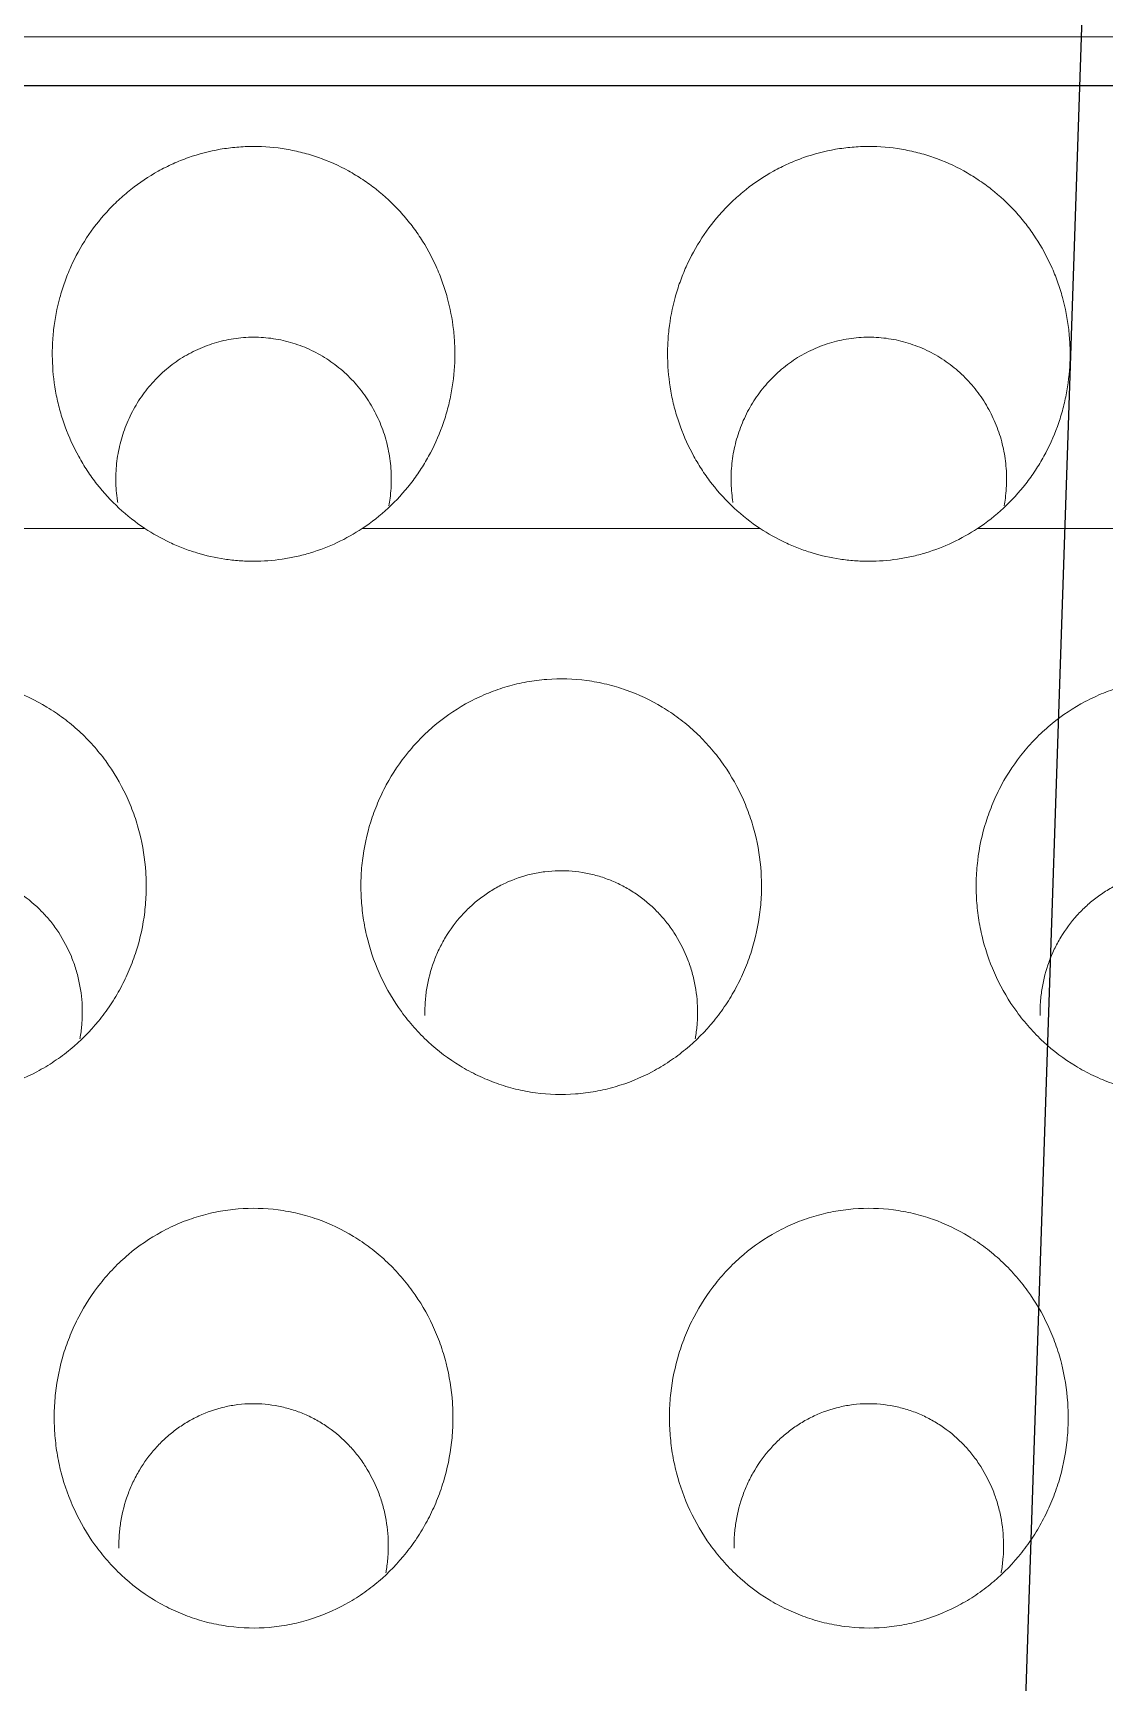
# Model space of a CAD drawing. Header units: inches. Extents: x 3778 to 56227, y -16914 to 35091.
# Drawn here: x 42854.75 to 42859.95, y -12666.7 to -12658.7 of the extents above; entities that cross this region are included whole.
import ezdxf

# ---------------------------------------------------------------- set-up
doc = ezdxf.new("R2010")
doc.units = ezdxf.units.IN
doc.header["$LTSCALE"] = 100
doc.header["$MEASUREMENT"] = 0
doc.linetypes.add('DH-HID2', pattern=[1.2, 0.8, -0.4])
doc.layers.add('2-con', color=2, linetype='Continuous')
doc.layers.add('FU-FURM', color=251, linetype='DH-HID2')
doc.layers.add('mark-B', color=2, linetype='Continuous', lineweight=20)

# ---------------------------------------------------------------- blocks, each defined once
blk = doc.blocks.new('cjscjdeh')
at = {"layer": 'FU-FURM', "color": 8}
for p, q in [((150694.1532, 67926.7418), (150705.0325, 68251.4935)), ((149349.5168, 68184.8848), (151549.5168, 68184.8848))]:
    blk.add_line(p, q, dxfattribs=at)
blk = doc.blocks.new('무풍1WAY 대형')
at = {"layer": 'mark-B'}
blk.add_line((289.2596, -420.2368), (-384.8363, -420.2368), dxfattribs=at)
for points, knots in [([(-173.9886, -412.9192), (-173.9502, -412.9724), (-173.9177, -413.0283), (-173.8632, -413.145), (-173.8413, -413.2059), (-173.8168, -413.3009), (-173.8101, -413.3328), (-173.7997, -413.3967), (-173.7922, -413.4609), (-173.7905, -413.5256), (-173.7915, -413.5743), (-173.7922, -413.5905), (-173.7943, -413.6231), (-173.7958, -413.6394), (-173.8048, -413.7203), (-173.8178, -413.7836), (-173.8459, -413.8762), (-173.8567, -413.9068), (-173.8752, -413.952), (-173.8817, -413.967), (-173.8955, -413.9967), (-173.9027, -414.0113), (-173.9403, -414.0832), (-173.9754, -414.1373), (-174.0359, -414.2133), (-174.0573, -414.2377), (-174.0915, -414.273), (-174.1032, -414.2845), (-174.1271, -414.3067), (-174.1392, -414.3175), (-174.2012, -414.3698), (-174.2545, -414.4064), (-174.326, -414.4454), (-174.3405, -414.4528), (-174.3701, -414.467), (-174.3851, -414.4738), (-174.4303, -414.4926), (-174.4915, -414.5145), (-174.5545, -414.5299), (-174.6024, -414.539), (-174.6184, -414.5416), (-174.6508, -414.546), (-174.6672, -414.5478), (-174.7491, -414.5545), (-174.8141, -414.5529), (-174.9107, -414.5403), (-174.9428, -414.5344), (-174.9906, -414.523), (-175.0066, -414.5187), (-175.0379, -414.5095), (-175.0535, -414.5044), (-175.1302, -414.4773), (-175.1888, -414.4495), (-175.2587, -414.4071), (-175.2725, -414.3982), (-175.2996, -414.3798), (-175.3394, -414.3513), (-175.4015, -414.2992), (-175.4469, -414.2528), (-175.4793, -414.2162), (-175.4898, -414.2038), (-175.5103, -414.1782), (-175.5202, -414.1652), (-175.5681, -414.0992), (-175.6008, -414.0434), (-175.642, -413.9553), (-175.6544, -413.9252), (-175.6765, -413.8636), (-175.686, -413.8325), (-175.7101, -413.7384), (-175.7203, -413.6746), (-175.727, -413.5773), (-175.7277, -413.5445), (-175.7262, -413.4794), (-175.724, -413.4471), (-175.7129, -413.3509), (-175.6999, -413.2875), (-175.6761, -413.2094), (-175.6709, -413.1938), (-175.66, -413.1631), (-175.6425, -413.1175), (-175.6085, -413.0442), (-175.576, -412.9884), (-175.5495, -412.9476), (-175.5404, -412.9341), (-175.5214, -412.9076), (-175.5115, -412.8946), (-175.4605, -412.8303), (-175.4155, -412.7837), (-175.3416, -412.7209), (-175.3159, -412.7011), (-175.2757, -412.6733), (-175.262, -412.6643), (-175.2341, -412.647), (-175.2199, -412.6388), (-175.1483, -412.5994), (-175.0886, -412.5742), (-174.9954, -412.5459), (-174.9637, -412.538), (-174.899, -412.5257), (-174.8666, -412.5213), (-174.7695, -412.5133), (-174.7045, -412.5148), (-174.6232, -412.5255), (-174.6069, -412.5281), (-174.5747, -412.5341), (-174.5268, -412.5444), (-174.449, -412.5677), (-174.3889, -412.5927), (-174.3446, -412.6139), (-174.33, -412.6214), (-174.3012, -412.6371), (-174.287, -412.6453), (-174.2175, -412.688), (-174.166, -412.7273), (-174.0944, -412.7941), (-174.0715, -412.8177), (-174.0282, -412.8669), (-174.0078, -412.8926), (-173.9886, -412.9192)], [0, 0, 0, 0, 0.03125, 0.03125, 0.0625, 0.0625, 0.078125, 0.078125, 0.09375, 0.109375, 0.109375, 0.117188, 0.117188, 0.125, 0.125, 0.15625, 0.15625, 0.171875, 0.171875, 0.179688, 0.179688, 0.1875, 0.1875, 0.21875, 0.21875, 0.234375, 0.234375, 0.242188, 0.242188, 0.25, 0.25, 0.28125, 0.28125, 0.289063, 0.289063, 0.296875, 0.296875, 0.3125, 0.328125, 0.328125, 0.335938, 0.335938, 0.34375, 0.34375, 0.375, 0.375, 0.390625, 0.390625, 0.398438, 0.398438, 0.40625, 0.40625, 0.4375, 0.4375, 0.445313, 0.445313, 0.453125, 0.46875, 0.484375, 0.484375, 0.492187, 0.492187, 0.5, 0.5, 0.53125, 0.53125, 0.546875, 0.546875, 0.5625, 0.5625, 0.59375, 0.59375, 0.609375, 0.609375, 0.625, 0.625, 0.65625, 0.65625, 0.664062, 0.664062, 0.671875, 0.6875, 0.703125, 0.703125, 0.710938, 0.710938, 0.71875, 0.71875, 0.75, 0.75, 0.765625, 0.765625, 0.773438, 0.773438, 0.78125, 0.78125, 0.8125, 0.8125, 0.828125, 0.828125, 0.84375, 0.84375, 0.875, 0.875, 0.882813, 0.882813, 0.890625, 0.90625, 0.921875, 0.921875, 0.929688, 0.929688, 0.9375, 0.9375, 0.96875, 0.96875, 0.984375, 0.984375, 1, 1, 1, 1]), ([(-171.001, -412.9192), (-170.9627, -412.9724), (-170.9301, -413.0283), (-170.8756, -413.145), (-170.8538, -413.2059), (-170.8292, -413.3009), (-170.8225, -413.3328), (-170.8121, -413.3967), (-170.8047, -413.4609), (-170.803, -413.5256), (-170.804, -413.5743), (-170.8047, -413.5905), (-170.8068, -413.6231), (-170.8082, -413.6394), (-170.8173, -413.7203), (-170.8303, -413.7836), (-170.8584, -413.8762), (-170.8692, -413.9068), (-170.8876, -413.952), (-170.8942, -413.967), (-170.9079, -413.9967), (-170.9151, -414.0113), (-170.9527, -414.0832), (-170.9879, -414.1373), (-171.0483, -414.2133), (-171.0698, -414.2377), (-171.104, -414.273), (-171.1157, -414.2845), (-171.1395, -414.3067), (-171.1517, -414.3175), (-171.2136, -414.3698), (-171.2669, -414.4064), (-171.3384, -414.4454), (-171.353, -414.4528), (-171.3825, -414.467), (-171.3975, -414.4738), (-171.4428, -414.4926), (-171.504, -414.5145), (-171.5669, -414.5299), (-171.6148, -414.539), (-171.6309, -414.5416), (-171.6633, -414.546), (-171.6796, -414.5478), (-171.7616, -414.5545), (-171.8265, -414.5529), (-171.9231, -414.5403), (-171.9552, -414.5344), (-172.0031, -414.523), (-172.019, -414.5187), (-172.0504, -414.5095), (-172.0659, -414.5044), (-172.1426, -414.4773), (-172.2013, -414.4495), (-172.2711, -414.4071), (-172.285, -414.3982), (-172.3121, -414.3798), (-172.3519, -414.3513), (-172.414, -414.2992), (-172.4594, -414.2528), (-172.4917, -414.2162), (-172.5023, -414.2038), (-172.5228, -414.1782), (-172.5327, -414.1652), (-172.5805, -414.0992), (-172.6133, -414.0434), (-172.6545, -413.9553), (-172.6669, -413.9252), (-172.6889, -413.8636), (-172.6984, -413.8325), (-172.7225, -413.7384), (-172.7328, -413.6746), (-172.7394, -413.5773), (-172.7401, -413.5445), (-172.7386, -413.4794), (-172.7364, -413.4471), (-172.7254, -413.3509), (-172.7123, -413.2875), (-172.6885, -413.2094), (-172.6834, -413.1938), (-172.6724, -413.1631), (-172.655, -413.1175), (-172.6209, -413.0442), (-172.5884, -412.9884), (-172.562, -412.9476), (-172.5528, -412.9341), (-172.5338, -412.9076), (-172.5239, -412.8946), (-172.473, -412.8303), (-172.428, -412.7837), (-172.3541, -412.7209), (-172.3284, -412.7011), (-172.2881, -412.6733), (-172.2745, -412.6643), (-172.2465, -412.647), (-172.2323, -412.6388), (-172.1608, -412.5994), (-172.1011, -412.5742), (-172.0078, -412.5459), (-171.9761, -412.538), (-171.9115, -412.5257), (-171.8791, -412.5213), (-171.7819, -412.5133), (-171.717, -412.5148), (-171.6357, -412.5255), (-171.6194, -412.5281), (-171.5872, -412.5341), (-171.5393, -412.5444), (-171.4615, -412.5677), (-171.4014, -412.5927), (-171.3571, -412.6139), (-171.3424, -412.6214), (-171.3136, -412.6371), (-171.2995, -412.6453), (-171.23, -412.688), (-171.1784, -412.7273), (-171.1069, -412.7941), (-171.0839, -412.8177), (-171.0406, -412.8669), (-171.0202, -412.8926), (-171.001, -412.9192)], [0, 0, 0, 0, 0.03125, 0.03125, 0.0625, 0.0625, 0.078125, 0.078125, 0.09375, 0.109375, 0.109375, 0.117188, 0.117188, 0.125, 0.125, 0.15625, 0.15625, 0.171875, 0.171875, 0.179688, 0.179688, 0.1875, 0.1875, 0.21875, 0.21875, 0.234375, 0.234375, 0.242188, 0.242188, 0.25, 0.25, 0.28125, 0.28125, 0.289063, 0.289063, 0.296875, 0.296875, 0.3125, 0.328125, 0.328125, 0.335938, 0.335938, 0.34375, 0.34375, 0.375, 0.375, 0.390625, 0.390625, 0.398438, 0.398438, 0.40625, 0.40625, 0.4375, 0.4375, 0.445313, 0.445313, 0.453125, 0.46875, 0.484375, 0.484375, 0.492188, 0.492188, 0.5, 0.5, 0.53125, 0.53125, 0.546875, 0.546875, 0.5625, 0.5625, 0.59375, 0.59375, 0.609375, 0.609375, 0.625, 0.625, 0.65625, 0.65625, 0.664063, 0.664063, 0.671875, 0.6875, 0.703125, 0.703125, 0.710938, 0.710938, 0.71875, 0.71875, 0.75, 0.75, 0.765625, 0.765625, 0.773438, 0.773438, 0.78125, 0.78125, 0.8125, 0.8125, 0.828125, 0.828125, 0.84375, 0.84375, 0.875, 0.875, 0.882813, 0.882813, 0.890625, 0.90625, 0.921875, 0.921875, 0.929688, 0.929688, 0.9375, 0.9375, 0.96875, 0.96875, 0.984375, 0.984375, 1, 1, 1, 1]), ([(-174.105, -412.9025), (-174.1046, -412.9247), (-174.1053, -412.9468), (-174.1085, -412.9909), (-174.1112, -413.0129), (-174.1221, -413.0783), (-174.1332, -413.1206), (-174.1557, -413.1824), (-174.1641, -413.2027), (-174.1783, -413.2327), (-174.1833, -413.2426), (-174.1937, -413.2621), (-174.1991, -413.2717), (-174.2272, -413.319), (-174.2531, -413.3544), (-174.2972, -413.4037), (-174.3128, -413.4196), (-174.3454, -413.4494), (-174.3792, -413.4775), (-174.4248, -413.5082), (-174.4536, -413.5245), (-174.4731, -413.5349), (-174.4831, -413.5399), (-174.5333, -413.5634), (-174.5749, -413.5778), (-174.6285, -413.5903), (-174.6393, -413.5925), (-174.6611, -413.5964), (-174.6721, -413.598), (-174.7052, -413.6021), (-174.7272, -413.6036), (-174.7932, -413.6046), (-174.837, -413.6007), (-174.8915, -413.5899), (-174.9023, -413.5874), (-174.9238, -413.582), (-174.9344, -413.579), (-174.9659, -413.5692), (-175.0071, -413.5539), (-175.0465, -413.5346), (-175.085, -413.5131), (-175.1039, -413.5012), (-175.1581, -413.4631), (-175.1912, -413.4345), (-175.2365, -413.3869), (-175.2509, -413.3702), (-175.2713, -413.3441), (-175.278, -413.3351), (-175.2907, -413.3171), (-175.2968, -413.308), (-175.3263, -413.2617), (-175.3461, -413.2227), (-175.3704, -413.1616), (-175.3777, -413.1407), (-175.3902, -413.0983), (-175.3954, -413.0769), (-175.4081, -413.0125), (-175.4126, -412.969), (-175.4135, -412.9031), (-175.4128, -412.8808), (-175.4095, -412.8369), (-175.4068, -412.8151), (-175.4026, -412.7903), (-175.402, -412.7872), (-175.4014, -412.784)], [0, 0, 0, 0, 0.029285, 0.029285, 0.05857, 0.05857, 0.117141, 0.117141, 0.146426, 0.146426, 0.161068, 0.161068, 0.175711, 0.175711, 0.234281, 0.234281, 0.263566, 0.263566, 0.292852, 0.322137, 0.336779, 0.336779, 0.351422, 0.351422, 0.409992, 0.409992, 0.424635, 0.424635, 0.439277, 0.439277, 0.468563, 0.468563, 0.527133, 0.527133, 0.541775, 0.541775, 0.556418, 0.556418, 0.585703, 0.614988, 0.614988, 0.644273, 0.644273, 0.702844, 0.702844, 0.732129, 0.732129, 0.746771, 0.746771, 0.761414, 0.761414, 0.819984, 0.819984, 0.84927, 0.84927, 0.878555, 0.878555, 0.937125, 0.937125, 0.96641, 0.96641, 0.995695, 0.995695, 1, 1, 1, 1]), ([(-171.1175, -412.9025), (-171.1171, -412.9247), (-171.1177, -412.9468), (-171.121, -412.9909), (-171.1236, -413.0129), (-171.1345, -413.0783), (-171.1457, -413.1206), (-171.1681, -413.1824), (-171.1766, -413.2027), (-171.1908, -413.2327), (-171.1958, -413.2426), (-171.2061, -413.2621), (-171.2116, -413.2717), (-171.2397, -413.319), (-171.2655, -413.3544), (-171.3096, -413.4037), (-171.3253, -413.4196), (-171.3578, -413.4494), (-171.3917, -413.4775), (-171.4372, -413.5082), (-171.466, -413.5245), (-171.4856, -413.5349), (-171.4956, -413.5399), (-171.5458, -413.5634), (-171.5873, -413.5778), (-171.6409, -413.5903), (-171.6517, -413.5925), (-171.6735, -413.5964), (-171.6845, -413.598), (-171.7177, -413.6021), (-171.7397, -413.6036), (-171.8056, -413.6046), (-171.8494, -413.6007), (-171.9039, -413.5899), (-171.9148, -413.5874), (-171.9362, -413.582), (-171.9469, -413.579), (-171.9784, -413.5692), (-172.0195, -413.5539), (-172.0589, -413.5346), (-172.0974, -413.5131), (-172.1164, -413.5012), (-172.1706, -413.4631), (-172.2037, -413.4345), (-172.249, -413.3869), (-172.2634, -413.3702), (-172.2838, -413.3441), (-172.2904, -413.3351), (-172.3031, -413.3171), (-172.3093, -413.308), (-172.3387, -413.2617), (-172.3585, -413.2227), (-172.3829, -413.1616), (-172.3901, -413.1407), (-172.4026, -413.0983), (-172.4078, -413.0769), (-172.4205, -413.0125), (-172.4251, -412.969), (-172.426, -412.9031), (-172.4253, -412.8808), (-172.4219, -412.8369), (-172.4192, -412.8151), (-172.415, -412.7903), (-172.4145, -412.7872), (-172.4139, -412.784)], [0, 0, 0, 0, 0.029285, 0.029285, 0.05857, 0.05857, 0.117141, 0.117141, 0.146426, 0.146426, 0.161068, 0.161068, 0.175711, 0.175711, 0.234281, 0.234281, 0.263566, 0.263566, 0.292852, 0.322137, 0.336779, 0.336779, 0.351422, 0.351422, 0.409992, 0.409992, 0.424635, 0.424635, 0.439277, 0.439277, 0.468563, 0.468563, 0.527133, 0.527133, 0.541775, 0.541775, 0.556418, 0.556418, 0.585703, 0.614988, 0.614988, 0.644273, 0.644273, 0.702844, 0.702844, 0.732129, 0.732129, 0.746771, 0.746771, 0.761414, 0.761414, 0.819984, 0.819984, 0.84927, 0.84927, 0.878555, 0.878555, 0.937125, 0.937125, 0.96641, 0.96641, 0.995695, 0.995695, 1, 1, 1, 1]), ([(-175.4771, -415.5064), (-175.4387, -415.5593), (-175.406, -415.6149), (-175.3515, -415.731), (-175.3297, -415.7915), (-175.3093, -415.8703), (-175.3056, -415.8862), (-175.299, -415.9179), (-175.2902, -415.9656), (-175.2811, -416.0455), (-175.2798, -416.1099), (-175.281, -416.1583), (-175.2818, -416.1745), (-175.2841, -416.2069), (-175.2857, -416.2231), (-175.2953, -416.3036), (-175.3088, -416.3665), (-175.3378, -416.4585), (-175.3489, -416.4888), (-175.3678, -416.5336), (-175.3745, -416.5485), (-175.3886, -416.5778), (-175.3959, -416.5923), (-175.4343, -416.6634), (-175.4702, -416.7168), (-175.5316, -416.7917), (-175.5534, -416.8158), (-175.5997, -416.862), (-175.6238, -416.8838), (-175.6988, -416.9452), (-175.7526, -416.9809), (-175.839, -417.0265), (-175.8689, -417.0404), (-175.9293, -417.0647), (-175.9906, -417.0858), (-176.0537, -417.1005), (-176.1017, -417.1092), (-176.1178, -417.1116), (-176.1502, -417.1158), (-176.1666, -417.1174), (-176.2484, -417.1235), (-176.3132, -417.1215), (-176.4097, -417.1087), (-176.4418, -417.1027), (-176.4896, -417.0912), (-176.5055, -417.0869), (-176.5368, -417.0777), (-176.5523, -417.0727), (-176.6289, -417.0457), (-176.6874, -417.018), (-176.7573, -416.9759), (-176.7711, -416.9671), (-176.7983, -416.9488), (-176.8381, -416.9205), (-176.9002, -416.8688), (-176.9457, -416.8228), (-176.9781, -416.7865), (-176.9886, -416.7742), (-177.0092, -416.7488), (-177.0191, -416.7359), (-177.0671, -416.6703), (-177.0999, -416.6148), (-177.1411, -416.5273), (-177.1535, -416.4973), (-177.1756, -416.436), (-177.185, -416.405), (-177.209, -416.3113), (-177.2191, -416.2478), (-177.2254, -416.1509), (-177.226, -416.1182), (-177.2241, -416.0535), (-177.2217, -416.0213), (-177.2101, -415.9256), (-177.1965, -415.8626), (-177.172, -415.7851), (-177.1667, -415.7696), (-177.1554, -415.7391), (-177.1375, -415.694), (-177.1027, -415.6214), (-177.0695, -415.5661), (-177.0425, -415.5258), (-177.0332, -415.5125), (-177.0138, -415.4864), (-177.0038, -415.4734), (-176.9521, -415.4103), (-176.9065, -415.3645), (-176.8318, -415.3029), (-176.8058, -415.2835), (-176.7652, -415.2563), (-176.7513, -415.2475), (-176.7232, -415.2307), (-176.709, -415.2227), (-176.6371, -415.1845), (-176.5772, -415.1601), (-176.4992, -415.1374), (-176.4835, -415.1332), (-176.4517, -415.1257), (-176.4356, -415.1224), (-176.3871, -415.1136), (-176.3548, -415.1095), (-176.2578, -415.1022), (-176.1929, -415.1041), (-176.1116, -415.1151), (-176.0953, -415.1177), (-176.0632, -415.1238), (-176.0155, -415.1341), (-175.9378, -415.1574), (-175.8778, -415.1823), (-175.8335, -415.2034), (-175.8188, -415.2108), (-175.7901, -415.2264), (-175.7759, -415.2346), (-175.7065, -415.2769), (-175.6548, -415.3159), (-175.5832, -415.3822), (-175.5602, -415.4056), (-175.5168, -415.4545), (-175.4964, -415.4799), (-175.4771, -415.5064)], [0, 0, 0, 0, 0.03125, 0.03125, 0.0625, 0.0625, 0.070313, 0.070313, 0.078125, 0.09375, 0.109375, 0.109375, 0.117188, 0.117188, 0.125, 0.125, 0.15625, 0.15625, 0.171875, 0.171875, 0.179688, 0.179688, 0.1875, 0.1875, 0.21875, 0.21875, 0.234375, 0.234375, 0.25, 0.25, 0.28125, 0.28125, 0.296875, 0.296875, 0.3125, 0.328125, 0.328125, 0.335938, 0.335938, 0.34375, 0.34375, 0.375, 0.375, 0.390625, 0.390625, 0.398438, 0.398438, 0.40625, 0.40625, 0.4375, 0.4375, 0.445313, 0.445313, 0.453125, 0.46875, 0.484375, 0.484375, 0.492188, 0.492188, 0.5, 0.5, 0.53125, 0.53125, 0.546875, 0.546875, 0.5625, 0.5625, 0.59375, 0.59375, 0.609375, 0.609375, 0.625, 0.625, 0.65625, 0.65625, 0.664063, 0.664063, 0.671875, 0.6875, 0.703125, 0.703125, 0.710938, 0.710938, 0.71875, 0.71875, 0.75, 0.75, 0.765625, 0.765625, 0.773438, 0.773438, 0.78125, 0.78125, 0.8125, 0.8125, 0.820313, 0.820313, 0.828125, 0.828125, 0.84375, 0.84375, 0.875, 0.875, 0.882813, 0.882813, 0.890625, 0.90625, 0.921875, 0.921875, 0.929688, 0.929688, 0.9375, 0.9375, 0.96875, 0.96875, 0.984375, 0.984375, 1, 1, 1, 1]), ([(-172.4896, -415.5064), (-172.4511, -415.5593), (-172.4185, -415.6149), (-172.364, -415.731), (-172.3421, -415.7915), (-172.3218, -415.8703), (-172.3181, -415.8862), (-172.3115, -415.9179), (-172.3027, -415.9656), (-172.2936, -416.0455), (-172.2922, -416.1099), (-172.2935, -416.1583), (-172.2943, -416.1745), (-172.2966, -416.2069), (-172.2981, -416.2231), (-172.3077, -416.3036), (-172.3213, -416.3665), (-172.3502, -416.4585), (-172.3613, -416.4888), (-172.3803, -416.5336), (-172.387, -416.5485), (-172.401, -416.5778), (-172.4084, -416.5923), (-172.4468, -416.6634), (-172.4826, -416.7168), (-172.5441, -416.7917), (-172.5659, -416.8158), (-172.6121, -416.862), (-172.6362, -416.8838), (-172.7113, -416.9452), (-172.765, -416.9809), (-172.8514, -417.0265), (-172.8814, -417.0404), (-172.9418, -417.0647), (-173.0031, -417.0858), (-173.0662, -417.1005), (-173.1141, -417.1092), (-173.1303, -417.1116), (-173.1627, -417.1158), (-173.1791, -417.1174), (-173.2608, -417.1235), (-173.3257, -417.1215), (-173.4222, -417.1087), (-173.4542, -417.1027), (-173.5021, -417.0912), (-173.5179, -417.0869), (-173.5493, -417.0777), (-173.5647, -417.0727), (-173.6413, -417.0457), (-173.6999, -417.018), (-173.7698, -416.9759), (-173.7836, -416.9671), (-173.8107, -416.9488), (-173.8505, -416.9205), (-173.9127, -416.8688), (-173.9581, -416.8228), (-173.9905, -416.7865), (-174.0011, -416.7742), (-174.0216, -416.7488), (-174.0316, -416.7359), (-174.0795, -416.6703), (-174.1124, -416.6148), (-174.1536, -416.5273), (-174.166, -416.4973), (-174.188, -416.436), (-174.1975, -416.405), (-174.2215, -416.3113), (-174.2316, -416.2478), (-174.2378, -416.1509), (-174.2384, -416.1182), (-174.2366, -416.0535), (-174.2342, -416.0213), (-174.2225, -415.9256), (-174.2089, -415.8626), (-174.1844, -415.7851), (-174.1791, -415.7696), (-174.1679, -415.7391), (-174.15, -415.694), (-174.1151, -415.6214), (-174.0819, -415.5661), (-174.055, -415.5258), (-174.0456, -415.5125), (-174.0263, -415.4864), (-174.0162, -415.4734), (-173.9645, -415.4103), (-173.9189, -415.3645), (-173.8442, -415.3029), (-173.8182, -415.2835), (-173.7776, -415.2563), (-173.7638, -415.2475), (-173.7356, -415.2307), (-173.7214, -415.2227), (-173.6496, -415.1845), (-173.5897, -415.1601), (-173.5117, -415.1374), (-173.4959, -415.1332), (-173.4641, -415.1257), (-173.448, -415.1224), (-173.3996, -415.1136), (-173.3673, -415.1095), (-173.2702, -415.1022), (-173.2053, -415.1041), (-173.124, -415.1151), (-173.1078, -415.1177), (-173.0757, -415.1238), (-173.0279, -415.1341), (-172.9503, -415.1574), (-172.8902, -415.1823), (-172.846, -415.2034), (-172.8313, -415.2108), (-172.8025, -415.2264), (-172.7884, -415.2346), (-172.7189, -415.2769), (-172.6673, -415.3159), (-172.5957, -415.3822), (-172.5727, -415.4056), (-172.5293, -415.4545), (-172.5088, -415.4799), (-172.4896, -415.5064)], [0, 0, 0, 0, 0.03125, 0.03125, 0.0625, 0.0625, 0.070312, 0.070312, 0.078125, 0.09375, 0.109375, 0.109375, 0.117187, 0.117187, 0.125, 0.125, 0.15625, 0.15625, 0.171875, 0.171875, 0.179687, 0.179687, 0.1875, 0.1875, 0.21875, 0.21875, 0.234375, 0.234375, 0.25, 0.25, 0.28125, 0.28125, 0.296875, 0.296875, 0.3125, 0.328125, 0.328125, 0.335937, 0.335937, 0.34375, 0.34375, 0.375, 0.375, 0.390625, 0.390625, 0.398437, 0.398437, 0.40625, 0.40625, 0.4375, 0.4375, 0.445312, 0.445312, 0.453125, 0.46875, 0.484375, 0.484375, 0.492187, 0.492187, 0.5, 0.5, 0.53125, 0.53125, 0.546875, 0.546875, 0.5625, 0.5625, 0.59375, 0.59375, 0.609375, 0.609375, 0.625, 0.625, 0.65625, 0.65625, 0.664062, 0.664062, 0.671875, 0.6875, 0.703125, 0.703125, 0.710937, 0.710937, 0.71875, 0.71875, 0.75, 0.75, 0.765625, 0.765625, 0.773437, 0.773437, 0.78125, 0.78125, 0.8125, 0.8125, 0.820312, 0.820312, 0.828125, 0.828125, 0.84375, 0.84375, 0.875, 0.875, 0.882812, 0.882812, 0.890625, 0.90625, 0.921875, 0.921875, 0.929687, 0.929687, 0.9375, 0.9375, 0.96875, 0.96875, 0.984375, 0.984375, 1, 1, 1, 1]), ([(-169.502, -415.5064), (-169.4636, -415.5593), (-169.4309, -415.6149), (-169.3764, -415.731), (-169.3546, -415.7915), (-169.3342, -415.8703), (-169.3305, -415.8862), (-169.3239, -415.9179), (-169.3151, -415.9656), (-169.3061, -416.0455), (-169.3047, -416.1099), (-169.3059, -416.1583), (-169.3067, -416.1745), (-169.309, -416.2069), (-169.3106, -416.2231), (-169.3202, -416.3036), (-169.3337, -416.3665), (-169.3627, -416.4585), (-169.3738, -416.4888), (-169.3927, -416.5336), (-169.3994, -416.5485), (-169.4135, -416.5778), (-169.4208, -416.5923), (-169.4592, -416.6634), (-169.4951, -416.7168), (-169.5565, -416.7917), (-169.5783, -416.8158), (-169.6246, -416.862), (-169.6487, -416.8838), (-169.7237, -416.9452), (-169.7775, -416.9809), (-169.8639, -417.0265), (-169.8938, -417.0404), (-169.9542, -417.0647), (-170.0156, -417.0858), (-170.0786, -417.1005), (-170.1266, -417.1092), (-170.1427, -417.1116), (-170.1751, -417.1158), (-170.1915, -417.1174), (-170.2733, -417.1235), (-170.3381, -417.1215), (-170.4346, -417.1087), (-170.4667, -417.1027), (-170.5145, -417.0912), (-170.5304, -417.0869), (-170.5617, -417.0777), (-170.5772, -417.0727), (-170.6538, -417.0457), (-170.7123, -417.018), (-170.7822, -416.9759), (-170.7961, -416.9671), (-170.8232, -416.9488), (-170.863, -416.9205), (-170.9251, -416.8688), (-170.9706, -416.8228), (-171.003, -416.7865), (-171.0135, -416.7742), (-171.0341, -416.7488), (-171.044, -416.7359), (-171.092, -416.6703), (-171.1248, -416.6148), (-171.166, -416.5273), (-171.1784, -416.4973), (-171.2005, -416.436), (-171.21, -416.405), (-171.2339, -416.3113), (-171.244, -416.2478), (-171.2503, -416.1509), (-171.2509, -416.1182), (-171.249, -416.0535), (-171.2466, -416.0213), (-171.235, -415.9256), (-171.2214, -415.8626), (-171.1969, -415.7851), (-171.1916, -415.7696), (-171.1803, -415.7391), (-171.1624, -415.694), (-171.1276, -415.6214), (-171.0944, -415.5661), (-171.0674, -415.5258), (-171.0581, -415.5125), (-171.0387, -415.4864), (-171.0287, -415.4734), (-170.977, -415.4103), (-170.9314, -415.3645), (-170.8567, -415.3029), (-170.8307, -415.2835), (-170.7901, -415.2563), (-170.7762, -415.2475), (-170.7481, -415.2307), (-170.7339, -415.2227), (-170.662, -415.1845), (-170.6021, -415.1601), (-170.5241, -415.1374), (-170.5084, -415.1332), (-170.4766, -415.1257), (-170.4605, -415.1224), (-170.4121, -415.1136), (-170.3797, -415.1095), (-170.2827, -415.1022), (-170.2178, -415.1041), (-170.1365, -415.1151), (-170.1203, -415.1177), (-170.0881, -415.1238), (-170.0404, -415.1341), (-169.9627, -415.1574), (-169.9027, -415.1823), (-169.8584, -415.2034), (-169.8438, -415.2108), (-169.815, -415.2264), (-169.8008, -415.2346), (-169.7314, -415.2769), (-169.6798, -415.3159), (-169.6081, -415.3822), (-169.5851, -415.4056), (-169.5417, -415.4545), (-169.5213, -415.4799), (-169.502, -415.5064)], [0, 0, 0, 0, 0.03125, 0.03125, 0.0625, 0.0625, 0.070313, 0.070313, 0.078125, 0.09375, 0.109375, 0.109375, 0.117188, 0.117188, 0.125, 0.125, 0.15625, 0.15625, 0.171875, 0.171875, 0.179688, 0.179688, 0.1875, 0.1875, 0.21875, 0.21875, 0.234375, 0.234375, 0.25, 0.25, 0.28125, 0.28125, 0.296875, 0.296875, 0.3125, 0.328125, 0.328125, 0.335938, 0.335938, 0.34375, 0.34375, 0.375, 0.375, 0.390625, 0.390625, 0.398438, 0.398438, 0.40625, 0.40625, 0.4375, 0.4375, 0.445312, 0.445312, 0.453125, 0.46875, 0.484375, 0.484375, 0.492188, 0.492188, 0.5, 0.5, 0.53125, 0.53125, 0.546875, 0.546875, 0.5625, 0.5625, 0.59375, 0.59375, 0.609375, 0.609375, 0.625, 0.625, 0.65625, 0.65625, 0.664063, 0.664063, 0.671875, 0.6875, 0.703125, 0.703125, 0.710938, 0.710938, 0.71875, 0.71875, 0.75, 0.75, 0.765625, 0.765625, 0.773438, 0.773438, 0.78125, 0.78125, 0.8125, 0.8125, 0.820313, 0.820313, 0.828125, 0.828125, 0.84375, 0.84375, 0.875, 0.875, 0.882813, 0.882813, 0.890625, 0.90625, 0.921875, 0.921875, 0.929688, 0.929688, 0.9375, 0.9375, 0.96875, 0.96875, 0.984375, 0.984375, 1, 1, 1, 1]), ([(-175.5909, -415.4879), (-175.5904, -415.5101), (-175.591, -415.5323), (-175.5941, -415.5765), (-175.5968, -415.5986), (-175.6077, -415.6641), (-175.6189, -415.7065), (-175.6416, -415.7685), (-175.6501, -415.7888), (-175.6645, -415.8189), (-175.6695, -415.8288), (-175.68, -415.8483), (-175.6855, -415.8579), (-175.7139, -415.9051), (-175.7401, -415.9405), (-175.7846, -415.9898), (-175.8005, -416.0057), (-175.8333, -416.0355), (-175.8674, -416.0635), (-175.9134, -416.0941), (-175.9424, -416.1104), (-175.9621, -416.1208), (-175.9722, -416.1257), (-176.0227, -416.1492), (-176.0645, -416.1636), (-176.1292, -416.1786), (-176.1512, -416.1826), (-176.1956, -416.1881), (-176.2178, -416.1897), (-176.2841, -416.1911), (-176.3282, -416.1874), (-176.383, -416.177), (-176.394, -416.1747), (-176.4157, -416.1694), (-176.4264, -416.1665), (-176.4582, -416.1569), (-176.4998, -416.1421), (-176.5496, -416.1183), (-176.5785, -416.1017), (-176.5976, -416.0901), (-176.607, -416.0841), (-176.6529, -416.0529), (-176.6866, -416.0246), (-176.7328, -415.9774), (-176.7475, -415.9609), (-176.7684, -415.9349), (-176.7751, -415.9261), (-176.7882, -415.9081), (-176.7944, -415.899), (-176.8246, -415.853), (-176.845, -415.8141), (-176.866, -415.7633), (-176.8699, -415.753), (-176.8774, -415.7321), (-176.8809, -415.7216), (-176.8906, -415.6898), (-176.896, -415.6684), (-176.9093, -415.6039), (-176.9141, -415.5603), (-176.9153, -415.4941), (-176.9147, -415.4718), (-176.9114, -415.4278), (-176.9088, -415.4059), (-176.9046, -415.381), (-176.904, -415.3777), (-176.9034, -415.3744)], [0, 0, 0, 0, 0.029281, 0.029281, 0.058562, 0.058562, 0.117123, 0.117123, 0.146404, 0.146404, 0.161045, 0.161045, 0.175685, 0.175685, 0.234247, 0.234247, 0.263528, 0.263528, 0.292809, 0.322089, 0.33673, 0.33673, 0.35137, 0.35137, 0.409932, 0.409932, 0.439213, 0.439213, 0.468494, 0.468494, 0.527055, 0.527055, 0.541696, 0.541696, 0.556336, 0.556336, 0.585617, 0.614898, 0.629538, 0.629538, 0.644179, 0.644179, 0.702741, 0.702741, 0.732021, 0.732021, 0.746662, 0.746662, 0.761302, 0.761302, 0.819864, 0.819864, 0.834504, 0.834504, 0.849145, 0.849145, 0.878426, 0.878426, 0.936987, 0.936987, 0.966268, 0.966268, 0.995549, 0.995549, 1, 1, 1, 1]), ([(-172.6033, -415.4879), (-172.6028, -415.5101), (-172.6034, -415.5323), (-172.6066, -415.5765), (-172.6092, -415.5986), (-172.6201, -415.6641), (-172.6313, -415.7065), (-172.654, -415.7685), (-172.6626, -415.7888), (-172.6769, -415.8189), (-172.682, -415.8288), (-172.6925, -415.8483), (-172.6979, -415.8579), (-172.7264, -415.9051), (-172.7525, -415.9405), (-172.7971, -415.9898), (-172.8129, -416.0057), (-172.8457, -416.0355), (-172.8799, -416.0635), (-172.9258, -416.0941), (-172.9549, -416.1104), (-172.9746, -416.1208), (-172.9846, -416.1257), (-173.0352, -416.1492), (-173.077, -416.1636), (-173.1417, -416.1786), (-173.1636, -416.1826), (-173.2081, -416.1881), (-173.2302, -416.1897), (-173.2966, -416.1911), (-173.3407, -416.1874), (-173.3955, -416.177), (-173.4065, -416.1747), (-173.4281, -416.1694), (-173.4388, -416.1665), (-173.4707, -416.1569), (-173.5122, -416.1421), (-173.5621, -416.1183), (-173.591, -416.1017), (-173.61, -416.0901), (-173.6194, -416.0841), (-173.6654, -416.0529), (-173.6991, -416.0246), (-173.7453, -415.9774), (-173.7599, -415.9609), (-173.7808, -415.9349), (-173.7876, -415.9261), (-173.8006, -415.9081), (-173.8069, -415.899), (-173.8371, -415.853), (-173.8575, -415.8141), (-173.8784, -415.7633), (-173.8824, -415.753), (-173.8898, -415.7321), (-173.8933, -415.7216), (-173.903, -415.6898), (-173.9085, -415.6684), (-173.9217, -415.6039), (-173.9266, -415.5603), (-173.9278, -415.4941), (-173.9272, -415.4718), (-173.9239, -415.4278), (-173.9212, -415.4059), (-173.917, -415.381), (-173.9164, -415.3777), (-173.9158, -415.3744)], [0, 0, 0, 0, 0.029281, 0.029281, 0.058562, 0.058562, 0.117123, 0.117123, 0.146404, 0.146404, 0.161045, 0.161045, 0.175685, 0.175685, 0.234247, 0.234247, 0.263528, 0.263528, 0.292809, 0.322089, 0.33673, 0.33673, 0.35137, 0.35137, 0.409932, 0.409932, 0.439213, 0.439213, 0.468494, 0.468494, 0.527055, 0.527055, 0.541696, 0.541696, 0.556336, 0.556336, 0.585617, 0.614898, 0.629538, 0.629538, 0.644179, 0.644179, 0.702741, 0.702741, 0.732021, 0.732021, 0.746662, 0.746662, 0.761302, 0.761302, 0.819864, 0.819864, 0.834504, 0.834504, 0.849145, 0.849145, 0.878426, 0.878426, 0.936987, 0.936987, 0.966268, 0.966268, 0.995549, 0.995549, 1, 1, 1, 1]), ([(-169.6158, -415.4879), (-169.6153, -415.5101), (-169.6159, -415.5323), (-169.619, -415.5765), (-169.6217, -415.5986), (-169.6326, -415.6641), (-169.6438, -415.7065), (-169.6665, -415.7685), (-169.675, -415.7888), (-169.6894, -415.8189), (-169.6944, -415.8288), (-169.7049, -415.8483), (-169.7104, -415.8579), (-169.7388, -415.9051), (-169.765, -415.9405), (-169.8095, -415.9898), (-169.8254, -416.0057), (-169.8582, -416.0355), (-169.8923, -416.0635), (-169.9383, -416.0941), (-169.9673, -416.1104), (-169.987, -416.1208), (-169.9971, -416.1257), (-170.0476, -416.1492), (-170.0894, -416.1636), (-170.1541, -416.1786), (-170.1761, -416.1826), (-170.2205, -416.1881), (-170.2427, -416.1897), (-170.309, -416.1911), (-170.3531, -416.1874), (-170.4079, -416.177), (-170.4189, -416.1747), (-170.4406, -416.1694), (-170.4513, -416.1665), (-170.4831, -416.1569), (-170.5247, -416.1421), (-170.5745, -416.1183), (-170.6034, -416.1017), (-170.6225, -416.0901), (-170.6319, -416.0841), (-170.6778, -416.0529), (-170.7115, -416.0246), (-170.7577, -415.9774), (-170.7724, -415.9609), (-170.7933, -415.9349), (-170.8, -415.9261), (-170.8131, -415.9081), (-170.8193, -415.899), (-170.8495, -415.853), (-170.87, -415.8141), (-170.8909, -415.7633), (-170.8948, -415.753), (-170.9023, -415.7321), (-170.9058, -415.7216), (-170.9155, -415.6898), (-170.9209, -415.6684), (-170.9342, -415.6039), (-170.939, -415.5603), (-170.9402, -415.4941), (-170.9396, -415.4718), (-170.9363, -415.4278), (-170.9337, -415.4059), (-170.9295, -415.381), (-170.9289, -415.3777), (-170.9283, -415.3744)], [0, 0, 0, 0, 0.029281, 0.029281, 0.058562, 0.058562, 0.117123, 0.117123, 0.146404, 0.146404, 0.161045, 0.161045, 0.175685, 0.175685, 0.234247, 0.234247, 0.263528, 0.263528, 0.292809, 0.322089, 0.33673, 0.33673, 0.35137, 0.35137, 0.409932, 0.409932, 0.439213, 0.439213, 0.468494, 0.468494, 0.527055, 0.527055, 0.541696, 0.541696, 0.556336, 0.556336, 0.585617, 0.614898, 0.629538, 0.629538, 0.644179, 0.644179, 0.702741, 0.702741, 0.732021, 0.732021, 0.746662, 0.746662, 0.761302, 0.761302, 0.819864, 0.819864, 0.834504, 0.834504, 0.849145, 0.849145, 0.878426, 0.878426, 0.936987, 0.936987, 0.966268, 0.966268, 0.995549, 0.995549, 1, 1, 1, 1]), ([(-174.2311, -417.8514), (-174.2697, -417.8259), (-174.3102, -417.8031), (-174.3737, -417.7731), (-174.3954, -417.7639), (-174.4391, -417.7471), (-174.4611, -417.7396), (-174.5278, -417.7194), (-174.5731, -417.7092), (-174.6422, -417.6989), (-174.6655, -417.6963), (-174.7125, -417.6928), (-174.736, -417.6919), (-174.806, -417.6919), (-174.8523, -417.6954), (-174.9213, -417.7056), (-174.9443, -417.7099), (-174.9899, -417.7201), (-175.0128, -417.7261), (-175.0801, -417.7465), (-175.1669, -417.78), (-175.248, -417.8256), (-175.2871, -417.8514)], [0, 0, 0, 0, 0.125, 0.125, 0.1875, 0.1875, 0.25, 0.25, 0.375, 0.375, 0.4375, 0.4375, 0.5, 0.5, 0.625, 0.625, 0.6875, 0.6875, 0.75, 0.75, 0.875, 1, 1, 1, 1]), ([(-171.2435, -417.8514), (-171.2822, -417.8259), (-171.3226, -417.8031), (-171.3862, -417.7731), (-171.4079, -417.7639), (-171.4515, -417.7471), (-171.4735, -417.7396), (-171.5402, -417.7194), (-171.5855, -417.7092), (-171.6547, -417.6989), (-171.678, -417.6963), (-171.725, -417.6928), (-171.7484, -417.6919), (-171.8184, -417.6919), (-171.8648, -417.6954), (-171.9338, -417.7056), (-171.9567, -417.7099), (-172.0024, -417.7201), (-172.0252, -417.7261), (-172.0925, -417.7465), (-172.1793, -417.78), (-172.2605, -417.8256), (-172.2996, -417.8514)], [0, 0, 0, 0, 0.125, 0.125, 0.1875, 0.1875, 0.25, 0.25, 0.375, 0.375, 0.4375, 0.4375, 0.5, 0.5, 0.625, 0.625, 0.6875, 0.6875, 0.75, 0.75, 0.875, 1, 1, 1, 1]), ([(-174.2311, -417.8514), (-174.1861, -417.8812), (-174.1443, -417.9142), (-174.0667, -417.986), (-174.031, -418.0249), (-173.9819, -418.0877), (-173.9662, -418.1094), (-173.9366, -418.1542), (-173.9228, -418.177), (-173.8842, -418.2467), (-173.8623, -418.2949), (-173.835, -418.3697), (-173.8269, -418.3951), (-173.8125, -418.4466), (-173.8064, -418.4726), (-173.791, -418.5508), (-173.7848, -418.6032), (-173.7816, -418.6825), (-173.7815, -418.709), (-173.7834, -418.7623), (-173.7854, -418.7891), (-173.7944, -418.8684), (-173.8044, -418.9203), (-173.8253, -418.9967), (-173.8332, -419.0219), (-173.8467, -419.0594), (-173.8514, -419.0719), (-173.8614, -419.0966), (-173.8666, -419.109), (-173.8941, -419.17), (-173.9196, -419.2166), (-173.9775, -419.3051), (-174.0099, -419.3472), (-174.0551, -419.3967), (-174.0643, -419.4065), (-174.0832, -419.4256), (-174.112, -419.4536), (-174.1422, -419.4796), (-174.2047, -419.5291), (-174.2489, -419.5587), (-174.3193, -419.5977), (-174.3435, -419.6098), (-174.3925, -419.6319), (-174.4174, -419.6418), (-174.4929, -419.6684), (-174.5444, -419.6819), (-174.6106, -419.6933), (-174.6239, -419.6953), (-174.6507, -419.6988), (-174.6642, -419.7003), (-174.7045, -419.7037), (-174.7313, -419.7049), (-174.8115, -419.705), (-174.8647, -419.7006), (-174.9309, -419.6894), (-174.9441, -419.6868), (-174.9705, -419.6812), (-174.9837, -419.6781), (-175.0228, -419.668), (-175.0485, -419.6602), (-175.1241, -419.6337), (-175.1728, -419.612), (-175.2433, -419.5732), (-175.2665, -419.5592), (-175.3112, -419.5294), (-175.3329, -419.5137), (-175.3956, -419.4642), (-175.4345, -419.428), (-175.4886, -419.3688), (-175.506, -419.3482), (-175.5389, -419.3059), (-175.5543, -419.2842), (-175.598, -419.2177), (-175.6235, -419.1712), (-175.6509, -419.1105), (-175.6562, -419.0983), (-175.6662, -419.0735), (-175.671, -419.061), (-175.6846, -419.0232), (-175.6926, -418.9979), (-175.7136, -418.9212), (-175.7236, -418.8693), (-175.7327, -418.7903), (-175.7347, -418.7638), (-175.7367, -418.7103), (-175.7367, -418.6836), (-175.7335, -418.6042), (-175.7273, -418.5517), (-175.7121, -418.4738), (-175.706, -418.448), (-175.6918, -418.3966), (-175.6836, -418.371), (-175.6563, -418.2959), (-175.6345, -418.2477), (-175.5961, -418.1782), (-175.5824, -418.1555), (-175.5605, -418.1222), (-175.5529, -418.1112), (-175.5373, -418.0894), (-175.5293, -418.0787), (-175.488, -418.0257), (-175.452, -417.9865), (-175.374, -417.9142), (-175.3321, -417.8812), (-175.2871, -417.8514)], [0, 0, 0, 0, 0.03125, 0.03125, 0.0625, 0.0625, 0.078125, 0.078125, 0.09375, 0.09375, 0.125, 0.125, 0.140625, 0.140625, 0.15625, 0.15625, 0.1875, 0.1875, 0.203125, 0.203125, 0.21875, 0.21875, 0.25, 0.25, 0.265625, 0.265625, 0.273438, 0.273438, 0.28125, 0.28125, 0.3125, 0.3125, 0.34375, 0.34375, 0.351563, 0.351563, 0.359375, 0.375, 0.375, 0.40625, 0.40625, 0.421875, 0.421875, 0.4375, 0.4375, 0.46875, 0.46875, 0.476562, 0.476562, 0.484375, 0.484375, 0.5, 0.5, 0.53125, 0.53125, 0.539062, 0.539062, 0.546875, 0.546875, 0.5625, 0.5625, 0.59375, 0.59375, 0.609375, 0.609375, 0.625, 0.625, 0.65625, 0.65625, 0.671875, 0.671875, 0.6875, 0.6875, 0.71875, 0.71875, 0.726562, 0.726562, 0.734375, 0.734375, 0.75, 0.75, 0.78125, 0.78125, 0.796875, 0.796875, 0.8125, 0.8125, 0.84375, 0.84375, 0.859375, 0.859375, 0.875, 0.875, 0.90625, 0.90625, 0.921875, 0.921875, 0.929687, 0.929687, 0.9375, 0.9375, 0.96875, 0.96875, 1, 1, 1, 1]), ([(-171.2435, -417.8514), (-171.1985, -417.8812), (-171.1567, -417.9142), (-171.0792, -417.986), (-171.0434, -418.0249), (-170.9943, -418.0877), (-170.9787, -418.1094), (-170.9491, -418.1542), (-170.9352, -418.177), (-170.8967, -418.2467), (-170.8747, -418.2949), (-170.8475, -418.3697), (-170.8393, -418.3951), (-170.825, -418.4466), (-170.8188, -418.4726), (-170.8034, -418.5508), (-170.7973, -418.6032), (-170.794, -418.6825), (-170.7939, -418.709), (-170.7958, -418.7623), (-170.7978, -418.7891), (-170.8068, -418.8684), (-170.8168, -418.9203), (-170.8377, -418.9967), (-170.8457, -419.0219), (-170.8591, -419.0594), (-170.8638, -419.0719), (-170.8738, -419.0966), (-170.8791, -419.109), (-170.9065, -419.17), (-170.932, -419.2166), (-170.99, -419.3051), (-171.0224, -419.3472), (-171.0675, -419.3967), (-171.0768, -419.4065), (-171.0956, -419.4256), (-171.1244, -419.4536), (-171.1547, -419.4796), (-171.2172, -419.5291), (-171.2614, -419.5587), (-171.3317, -419.5977), (-171.356, -419.6098), (-171.405, -419.6319), (-171.4298, -419.6418), (-171.5053, -419.6684), (-171.5569, -419.6819), (-171.623, -419.6933), (-171.6363, -419.6953), (-171.6631, -419.6988), (-171.6766, -419.7003), (-171.7169, -419.7037), (-171.7437, -419.7049), (-171.8239, -419.705), (-171.8771, -419.7006), (-171.9433, -419.6894), (-171.9566, -419.6868), (-171.983, -419.6812), (-171.9962, -419.6781), (-172.0353, -419.668), (-172.0609, -419.6602), (-172.1366, -419.6337), (-172.1853, -419.612), (-172.2558, -419.5732), (-172.2789, -419.5592), (-172.3237, -419.5294), (-172.3453, -419.5137), (-172.408, -419.4642), (-172.447, -419.428), (-172.5011, -419.3688), (-172.5185, -419.3482), (-172.5513, -419.3059), (-172.5668, -419.2842), (-172.6105, -419.2177), (-172.636, -419.1712), (-172.6634, -419.1105), (-172.6686, -419.0983), (-172.6786, -419.0735), (-172.6834, -419.061), (-172.697, -419.0232), (-172.705, -418.9979), (-172.7261, -418.9212), (-172.7361, -418.8693), (-172.7452, -418.7903), (-172.7472, -418.7638), (-172.7492, -418.7103), (-172.7491, -418.6836), (-172.7459, -418.6042), (-172.7398, -418.5517), (-172.7246, -418.4738), (-172.7185, -418.448), (-172.7042, -418.3966), (-172.6961, -418.371), (-172.6688, -418.2959), (-172.6469, -418.2477), (-172.6086, -418.1782), (-172.5949, -418.1555), (-172.5729, -418.1222), (-172.5654, -418.1112), (-172.5498, -418.0894), (-172.5417, -418.0787), (-172.5004, -418.0257), (-172.4644, -417.9865), (-172.3865, -417.9142), (-172.3446, -417.8812), (-172.2996, -417.8514)], [0, 0, 0, 0, 0.03125, 0.03125, 0.0625, 0.0625, 0.078125, 0.078125, 0.09375, 0.09375, 0.125, 0.125, 0.140625, 0.140625, 0.15625, 0.15625, 0.1875, 0.1875, 0.203125, 0.203125, 0.21875, 0.21875, 0.25, 0.25, 0.265625, 0.265625, 0.273438, 0.273438, 0.28125, 0.28125, 0.3125, 0.3125, 0.34375, 0.34375, 0.351563, 0.351563, 0.359375, 0.375, 0.375, 0.40625, 0.40625, 0.421875, 0.421875, 0.4375, 0.4375, 0.46875, 0.46875, 0.476563, 0.476563, 0.484375, 0.484375, 0.5, 0.5, 0.53125, 0.53125, 0.539063, 0.539063, 0.546875, 0.546875, 0.5625, 0.5625, 0.59375, 0.59375, 0.609375, 0.609375, 0.625, 0.625, 0.65625, 0.65625, 0.671875, 0.671875, 0.6875, 0.6875, 0.71875, 0.71875, 0.726563, 0.726563, 0.734375, 0.734375, 0.75, 0.75, 0.78125, 0.78125, 0.796875, 0.796875, 0.8125, 0.8125, 0.84375, 0.84375, 0.859375, 0.859375, 0.875, 0.875, 0.90625, 0.90625, 0.921875, 0.921875, 0.929688, 0.929688, 0.9375, 0.9375, 0.96875, 0.96875, 1, 1, 1, 1]), ([(-175.416, -417.9607), (-175.4183, -417.9731), (-175.4203, -417.9856), (-175.424, -418.0141), (-175.4256, -418.03), (-175.4276, -418.0621), (-175.4281, -418.0783), (-175.4278, -418.1266), (-175.4231, -418.1903), (-175.4099, -418.2529), (-175.3967, -418.2993), (-175.3917, -418.3148), (-175.3808, -418.3451), (-175.3749, -418.36), (-175.3555, -418.4039), (-175.3407, -418.4323), (-175.3154, -418.4733), (-175.3065, -418.4867), (-175.2876, -418.513), (-175.2777, -418.5258), (-175.2468, -418.563), (-175.2246, -418.5862), (-175.1889, -418.6186), (-175.1766, -418.6289), (-175.1512, -418.6488), (-175.138, -418.6584), (-175.0975, -418.6856), (-175.0415, -418.7175), (-174.9813, -418.7411), (-174.9346, -418.7554), (-174.9188, -418.7596), (-174.8872, -418.7668), (-174.8713, -418.7698), (-174.8235, -418.7769), (-174.7913, -418.7793), (-174.7427, -418.7793), (-174.7263, -418.7787), (-174.6938, -418.7763), (-174.6777, -418.7744), (-174.6298, -418.7672), (-174.5984, -418.76), (-174.5522, -418.7458), (-174.5369, -418.7404), (-174.5067, -418.7286), (-174.4917, -418.7221), (-174.4478, -418.7011), (-174.392, -418.6691), (-174.3413, -418.6295), (-174.3053, -418.5968), (-174.2936, -418.5854), (-174.2714, -418.5622), (-174.2607, -418.5502), (-174.23, -418.5132), (-174.2114, -418.4872), (-174.1861, -418.4463), (-174.1782, -418.4323), (-174.1632, -418.4037), (-174.1561, -418.3891), (-174.1368, -418.345), (-174.1152, -418.2849), (-174.1018, -418.2223), (-174.095, -418.1744), (-174.0933, -418.1583), (-174.091, -418.1263), (-174.0903, -418.1103), (-174.0901, -418.0625), (-174.092, -418.0306), (-174.0971, -417.9916), (-174.0982, -417.9843), (-174.0993, -417.977)], [0, 0, 0, 0, 0.016141, 0.016141, 0.036444, 0.036444, 0.056746, 0.056746, 0.097351, 0.137956, 0.137956, 0.158259, 0.158259, 0.178561, 0.178561, 0.219166, 0.219166, 0.239469, 0.239469, 0.259771, 0.259771, 0.300376, 0.300376, 0.320679, 0.320679, 0.340982, 0.340982, 0.381587, 0.422192, 0.422192, 0.442494, 0.442494, 0.462797, 0.462797, 0.503402, 0.503402, 0.523704, 0.523704, 0.544007, 0.544007, 0.584612, 0.584612, 0.604914, 0.604914, 0.625217, 0.625217, 0.665822, 0.706427, 0.706427, 0.726729, 0.726729, 0.747032, 0.747032, 0.787637, 0.787637, 0.807939, 0.807939, 0.828242, 0.828242, 0.868847, 0.909452, 0.909452, 0.929754, 0.929754, 0.950057, 0.950057, 0.990662, 0.990662, 1, 1, 1, 1]), ([(-172.4285, -417.9607), (-172.4308, -417.9731), (-172.4328, -417.9856), (-172.4365, -418.0141), (-172.438, -418.03), (-172.4401, -418.0621), (-172.4405, -418.0783), (-172.4402, -418.1266), (-172.4355, -418.1903), (-172.4223, -418.2529), (-172.4091, -418.2993), (-172.4042, -418.3148), (-172.3933, -418.3451), (-172.3873, -418.36), (-172.368, -418.4039), (-172.3531, -418.4323), (-172.3279, -418.4733), (-172.319, -418.4867), (-172.3001, -418.513), (-172.2902, -418.5258), (-172.2593, -418.563), (-172.2371, -418.5862), (-172.2014, -418.6186), (-172.1891, -418.6289), (-172.1636, -418.6488), (-172.1504, -418.6584), (-172.11, -418.6856), (-172.0539, -418.7175), (-171.9938, -418.7411), (-171.9471, -418.7554), (-171.9313, -418.7596), (-171.8997, -418.7668), (-171.8838, -418.7698), (-171.836, -418.7769), (-171.8038, -418.7793), (-171.7551, -418.7793), (-171.7388, -418.7787), (-171.7063, -418.7763), (-171.6902, -418.7744), (-171.6423, -418.7672), (-171.6109, -418.76), (-171.5647, -418.7458), (-171.5494, -418.7404), (-171.5191, -418.7286), (-171.5041, -418.7221), (-171.4603, -418.7011), (-171.4045, -418.6691), (-171.3538, -418.6295), (-171.3177, -418.5968), (-171.3061, -418.5854), (-171.2838, -418.5622), (-171.2731, -418.5502), (-171.2425, -418.5132), (-171.2239, -418.4872), (-171.1986, -418.4463), (-171.1906, -418.4323), (-171.1756, -418.4037), (-171.1686, -418.3891), (-171.1492, -418.345), (-171.1276, -418.2849), (-171.1143, -418.2223), (-171.1075, -418.1744), (-171.1057, -418.1583), (-171.1034, -418.1263), (-171.1028, -418.1103), (-171.1025, -418.0625), (-171.1045, -418.0306), (-171.1096, -417.9916), (-171.1106, -417.9843), (-171.1118, -417.977)], [0, 0, 0, 0, 0.016141, 0.016141, 0.036443, 0.036443, 0.056746, 0.056746, 0.097351, 0.137956, 0.137956, 0.158258, 0.158258, 0.178561, 0.178561, 0.219166, 0.219166, 0.239468, 0.239468, 0.259771, 0.259771, 0.300376, 0.300376, 0.320679, 0.320679, 0.340981, 0.340981, 0.381586, 0.422191, 0.422191, 0.442494, 0.442494, 0.462796, 0.462796, 0.503401, 0.503401, 0.523704, 0.523704, 0.544006, 0.544006, 0.584611, 0.584611, 0.604914, 0.604914, 0.625216, 0.625216, 0.665821, 0.706427, 0.706427, 0.726729, 0.726729, 0.747032, 0.747032, 0.787637, 0.787637, 0.807939, 0.807939, 0.828242, 0.828242, 0.868847, 0.909452, 0.909452, 0.929754, 0.929754, 0.950057, 0.950057, 0.990662, 0.990662, 1, 1, 1, 1])]:
    blk.add_open_spline(points, degree=3, knots=knots, dxfattribs=at)
for points in [[(-175.2871, -417.8514), (-175.931, -417.8514), (-176.5748, -417.8514), (-177.2186, -417.8514)], [(-172.2996, -417.8514), (-172.9434, -417.8514), (-173.5872, -417.8514), (-174.2311, -417.8514)], [(-169.312, -417.8514), (-169.9559, -417.8514), (-170.5997, -417.8514), (-171.2435, -417.8514)]]:
    blk.add_open_spline(points, degree=3, dxfattribs=at)
blk = doc.blocks.new('dpdjzjs')
at = {"layer": 'mark-B', "rotation": 180}
blk.add_blockref('무풍1WAY 대형', (178654.9147, 88751.491), dxfattribs=at)

msp = doc.modelspace()

# ---------------------------------------------------------------- block references
msp.add_blockref('cjscjdeh', (-107842.9668, -80843.8362))
at = {"layer": '2-con'}
msp.add_blockref('dpdjzjs', (-135970.8648, -101830.4424), dxfattribs=at)

doc.saveas('drawing.dxf')
